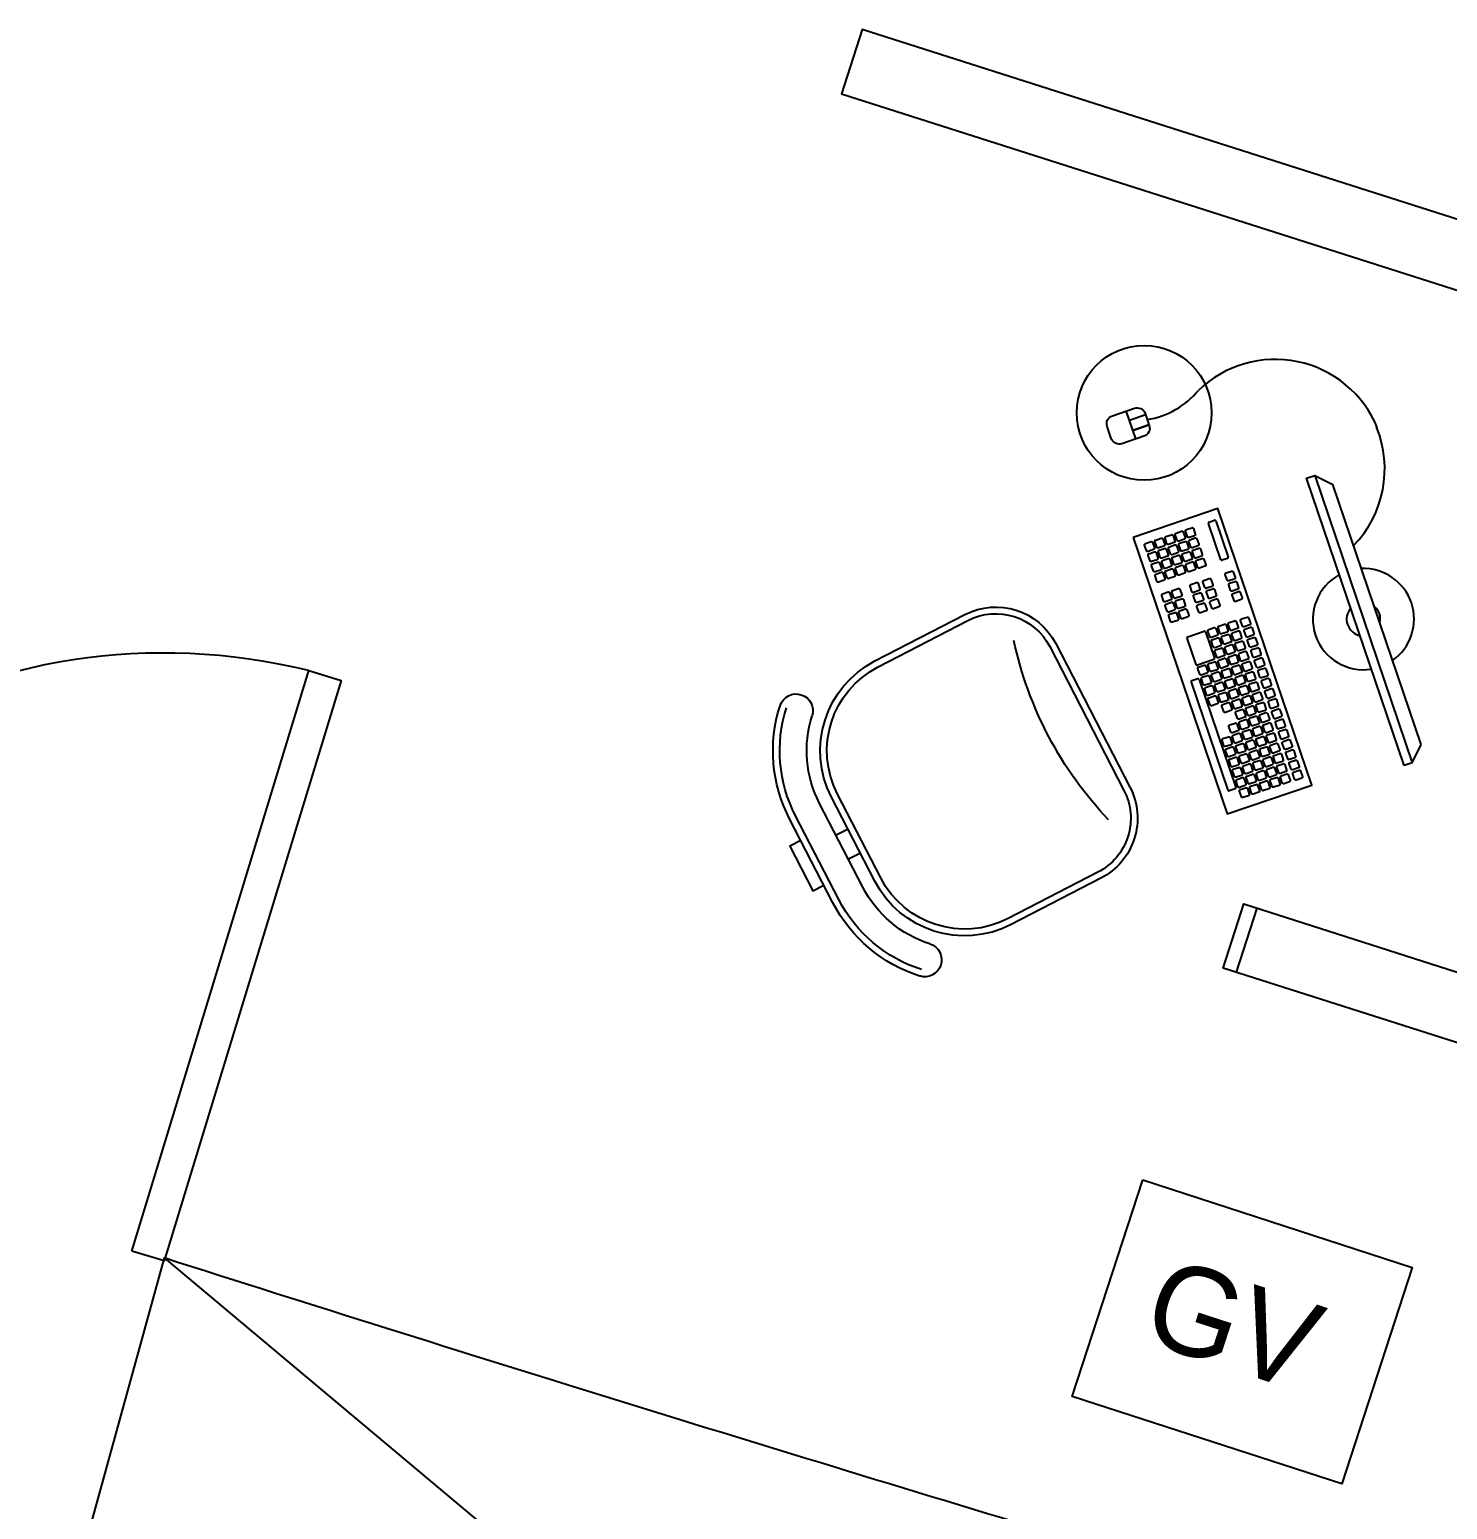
# Model space of a CAD drawing. Extents: x -1.7 to 87, y -33.6 to 19.
# Drawn here: x 38.847 to 40.949, y 7.026 to 9.22 of the extents above; entities that cross this region are included whole.
import ezdxf

# ---------------------------------------------------------------- set-up
doc = ezdxf.new("R2010")
doc.units = 0
for name, color, linetype in [('AR-ARMÁRIOS', 2, 'Continuous'), ('AR-MOB', 2, 'Continuous'), ('AR-POR', 1, 'Continuous')]:
    doc.layers.add(name, color=color, linetype=linetype)

# ---------------------------------------------------------------- blocks, each defined once
blk = doc.blocks.new('CADEIRA-S')
at = {"color": 2}
for p, q in [((0.0718, 0.2686), (-0.0682, 0.2686)), ((0.0718, 0.2186), (-0.0682, 0.2186)), ((0.0718, 0.1986), (-0.0682, 0.1986)), ((-0.2182, 0.0486), (-0.2182, -0.1014)), ((0.2218, -0.1014), (0.2218, 0.0486)), ((-0.1182, -0.2014), (0.1218, -0.2014))]:
    blk.add_line(p, q, dxfattribs=at)
at = {"color": 1}
for p, q in [((0.0718, 0.2586), (-0.0682, 0.2586)), ((-0.0148, 0.1986), (-0.0149, 0.2186)), ((0.0252, 0.1986), (0.0251, 0.2186)), ((0.0718, 0.1886), (-0.0682, 0.1886)), ((-0.2082, 0.0486), (-0.2082, -0.1014)), ((0.2118, -0.1014), (0.2118, 0.0486)), ((-0.1182, -0.1914), (0.1218, -0.1914))]:
    blk.add_line(p, q, dxfattribs=at)
at = {"color": 2}
blk.add_lwpolyline([(-0.032, 0.2686), (-0.032, 0.2867), (0.0426, 0.2867), (0.0426, 0.2686)], dxfattribs=at)
for centre, radius, start, end in [((-0.0682, 0.0486), 0.22, 90, 135), ((0.0718, 0.0486), 0.22, 45, 90), ((-0.2061, 0.1864), 0.025, 135, 315), ((-0.0682, 0.0486), 0.15, 90, 180), ((-0.0682, 0.0486), 0.17, 90, 135), ((0.0718, 0.0486), 0.17, 45, 90), ((0.0718, 0.0486), 0.15, 0, 90), ((0.2097, 0.1864), 0.025, 225, 45), ((-0.1182, -0.1014), 0.1, 180, 270), ((0.1218, -0.1014), 0.1, 270, 0)]:
    blk.add_arc(centre, radius, start, end, dxfattribs=at)
at = {"color": 1}
for centre, radius, start, end in [((-0.0682, 0.0486), 0.21, 90, 135), ((0.0718, 0.0486), 0.21, 45, 90), ((-0.0682, 0.0486), 0.14, 90, 180), ((0.0718, 0.0486), 0.14, 0, 90), ((-0.1182, -0.1014), 0.09, 180, 270), ((0.1218, -0.1014), 0.09, 270, 0), ((-0.0052, -0.6823), 0.5534, 73.6911, 105.2491)]:
    blk.add_arc(centre, radius, start, end, dxfattribs=at)
blk = doc.blocks.new('CPU')
at = {"color": 1}
blk.add_line((1.1721, 1.0512), (1.1721, 0.9512), dxfattribs=at)
blk.add_lwpolyline([(0.7821, 0.9512), (1.1921, 0.9512), (1.1921, 1.0512), (0.7821, 1.0512)], close=True, dxfattribs=at)
blk = doc.blocks.new('estacao de trabalho 290 x 150')
at = {"color": 252}
for p, q in [((0.5718, 0.898), (0.5753, 0.9006)), ((0.681, 0.7663), (0.5804, 0.9024)), ((0.5808, 0.9046), (0.5882, 0.9101)), ((0.691, 0.7737), (0.5904, 0.9098)), ((0.6832, 0.7659), (0.6907, 0.7714)), ((0.6693, 0.7315), (0.6898, 0.7467)), ((0.6743, 0.7593), (0.6777, 0.7619)), ((0.6921, 0.7463), (0.7165, 0.7132)), ((0.6934, 0.6962), (0.669, 0.7293)), ((0.7162, 0.711), (0.6957, 0.6958)), ((0.7401, 0.6863), (0.7375, 0.6898)), ((0.7289, 0.5348), (0.6952, 0.5804)), ((0.6955, 0.5827), (0.7022, 0.5876)), ((0.7044, 0.5873), (0.7381, 0.5416)), ((0.7378, 0.5394), (0.7311, 0.5345))]:
    blk.add_line(p, q, dxfattribs=at)
at = {"color": 2}
for p, q in [((0.3423, 0.788), (0.3379, 0.7583)), ((0.3379, 0.7583), (0.5801, 0.4305)), ((0.8666, 0.4291), (0.887, 0.4442)), ((0.887, 0.4442), (0.8666, 0.4291)), ((0.8789, 0.4551), (0.905, 0.4198)), ((0.6097, 0.426), (0.5801, 0.4305)), ((0.8758, 0.4167), (0.8962, 0.4318))]:
    blk.add_line(p, q, dxfattribs=at)
for points in [[(0.8381, 0.5953), (0.5809, 0.9435), (0.4743, 0.8647), (0.7315, 0.5165)], [(-1.45, 0), (1.45, 0), (1.45, 0.1), (-1.45, 0.1)]]:
    blk.add_lwpolyline(points, close=True, dxfattribs=at)
at = {"color": 252}
for points in [[(0.546, 0.8988), (0.5529, 0.9039, -0.414214), (0.5556, 0.9035), (0.5607, 0.8966, -0.414214), (0.5603, 0.8939), (0.5533, 0.8888, -0.414214), (0.5507, 0.8892), (0.5456, 0.8962, -0.414214)], [(0.5588, 0.9083), (0.5658, 0.9134, -0.414214), (0.5684, 0.913), (0.5736, 0.9061, -0.414214), (0.5732, 0.9034), (0.5662, 0.8983, -0.414214), (0.5636, 0.8987), (0.5584, 0.9057, -0.414214)], [(0.5683, 0.8954), (0.5753, 0.9006, -0.414214), (0.5779, 0.9002), (0.5831, 0.8932, -0.414214), (0.5827, 0.8906), (0.5757, 0.8854, -0.414214), (0.5731, 0.8858), (0.5679, 0.8928, -0.414214)], [(0.5202, 0.8798), (0.5272, 0.8849, -0.414214), (0.5298, 0.8845), (0.535, 0.8776, -0.414214), (0.5346, 0.8749), (0.5276, 0.8698, -0.414214), (0.525, 0.8702), (0.5198, 0.8771, -0.414214)], [(0.5331, 0.8893), (0.54, 0.8944, -0.414214), (0.5427, 0.894), (0.5478, 0.8871, -0.414214), (0.5474, 0.8844), (0.5405, 0.8793, -0.414214), (0.5378, 0.8797), (0.5327, 0.8866, -0.414214)], [(0.5426, 0.8764), (0.5495, 0.8816, -0.414214), (0.5522, 0.8812), (0.5573, 0.8742, -0.414214), (0.5569, 0.8716), (0.55, 0.8664, -0.414214), (0.5473, 0.8668), (0.5422, 0.8738, -0.414214)], [(0.5555, 0.8859), (0.5624, 0.8911, -0.414214), (0.5651, 0.8907), (0.5702, 0.8837, -0.414214), (0.5698, 0.8811), (0.5629, 0.8759, -0.414214), (0.5602, 0.8763), (0.5551, 0.8833, -0.414214)], [(0.565, 0.8731), (0.5719, 0.8782, -0.414214), (0.5746, 0.8778), (0.5797, 0.8708, -0.414214), (0.5793, 0.8682), (0.5724, 0.8631, -0.414214), (0.5697, 0.8635), (0.5646, 0.8704, -0.414214)], [(0.5778, 0.8826), (0.5848, 0.8877, -0.414214), (0.5874, 0.8873), (0.5926, 0.8804, -0.414214), (0.5922, 0.8777), (0.5852, 0.8726, -0.414214), (0.5826, 0.873), (0.5774, 0.8799, -0.414214)], [(0.4915, 0.8595), (0.4985, 0.8646, -0.414214), (0.5011, 0.8642), (0.5063, 0.8573, -0.414214), (0.5059, 0.8546), (0.4989, 0.8495, -0.414214), (0.4963, 0.8499), (0.4911, 0.8569, -0.414214)], [(0.5073, 0.8703), (0.5143, 0.8754, -0.414214), (0.5169, 0.875), (0.5221, 0.8681, -0.414214), (0.5217, 0.8654), (0.5147, 0.8603, -0.414214), (0.5121, 0.8607), (0.507, 0.8676, -0.414214)], [(0.5169, 0.8574), (0.5238, 0.8625, -0.414214), (0.5265, 0.8621), (0.5316, 0.8552, -0.414214), (0.5312, 0.8525), (0.5242, 0.8474, -0.414214), (0.5216, 0.8478), (0.5165, 0.8548, -0.414214)], [(0.5297, 0.8669), (0.5367, 0.8721, -0.414214), (0.5393, 0.8717), (0.5445, 0.8647, -0.414214), (0.5441, 0.8621), (0.5371, 0.8569, -0.414214), (0.5345, 0.8573), (0.5293, 0.8643, -0.414214)], [(0.5392, 0.854), (0.5462, 0.8592, -0.414214), (0.5488, 0.8588), (0.554, 0.8518, -0.414214), (0.5536, 0.8492), (0.5466, 0.844, -0.414214), (0.544, 0.8444), (0.5388, 0.8514, -0.414214)], [(0.5521, 0.8636), (0.5591, 0.8687, -0.414214), (0.5617, 0.8683), (0.5668, 0.8613, -0.414214), (0.5664, 0.8587), (0.5595, 0.8536, -0.414214), (0.5568, 0.8539), (0.5517, 0.8609, -0.414214)], [(0.5616, 0.8507), (0.5686, 0.8558, -0.414214), (0.5712, 0.8554), (0.5763, 0.8485, -0.414214), (0.5759, 0.8458), (0.569, 0.8407, -0.414214), (0.5663, 0.8411), (0.5612, 0.848, -0.414214)], [(0.5745, 0.8602), (0.5814, 0.8653, -0.414214), (0.5841, 0.8649), (0.5892, 0.858, -0.414214), (0.5888, 0.8553), (0.5819, 0.8502, -0.414214), (0.5792, 0.8506), (0.5741, 0.8575, -0.414214)], [(0.5873, 0.8697), (0.5943, 0.8748, -0.414214), (0.5969, 0.8744), (0.6021, 0.8675, -0.414214), (0.6017, 0.8648), (0.5947, 0.8597, -0.414214), (0.5921, 0.8601), (0.5869, 0.8671, -0.414214)], [(0.5969, 0.8568), (0.6038, 0.862, -0.414214), (0.6065, 0.8616), (0.6116, 0.8546, -0.414214), (0.6112, 0.852), (0.6042, 0.8468, -0.414214), (0.6016, 0.8472), (0.5965, 0.8542, -0.414214)], [(0.501, 0.8466), (0.508, 0.8518, -0.414214), (0.5106, 0.8514), (0.5158, 0.8444, -0.414214), (0.5154, 0.8418), (0.5084, 0.8366, -0.414214), (0.5058, 0.837), (0.5006, 0.844, -0.414214)], [(0.5105, 0.8338), (0.5175, 0.8389, -0.414214), (0.5201, 0.8385), (0.5253, 0.8315, -0.414214), (0.5249, 0.8289), (0.5179, 0.8238, -0.414214), (0.5153, 0.8242), (0.5101, 0.8311, -0.414214)], [(0.5264, 0.8445), (0.5333, 0.8497, -0.414214), (0.536, 0.8493), (0.5411, 0.8423, -0.414214), (0.5407, 0.8397), (0.5338, 0.8345, -0.414214), (0.5311, 0.8349), (0.526, 0.8419, -0.414214)], [(0.5359, 0.8317), (0.5428, 0.8368, -0.414214), (0.5455, 0.8364), (0.5506, 0.8295, -0.414214), (0.5502, 0.8268), (0.5433, 0.8217, -0.414214), (0.5406, 0.8221), (0.5355, 0.829, -0.414214)], [(0.5487, 0.8412), (0.5557, 0.8463, -0.414214), (0.5583, 0.8459), (0.5635, 0.839, -0.414214), (0.5631, 0.8363), (0.5561, 0.8312, -0.414214), (0.5535, 0.8316), (0.5483, 0.8385, -0.414214)], [(0.5711, 0.8378), (0.5781, 0.843, -0.414214), (0.5807, 0.8426), (0.5859, 0.8356, -0.414214), (0.5855, 0.833), (0.5785, 0.8278, -0.414214), (0.5759, 0.8282), (0.5707, 0.8352, -0.414214)], [(0.584, 0.8473), (0.5909, 0.8525, -0.414214), (0.5936, 0.8521), (0.5987, 0.8451, -0.414214), (0.5983, 0.8425), (0.5914, 0.8373, -0.414214), (0.5887, 0.8377), (0.5836, 0.8447, -0.414214)], [(0.5935, 0.8345), (0.6004, 0.8396, -0.414214), (0.6031, 0.8392), (0.6082, 0.8322, -0.414214), (0.6078, 0.8296), (0.6009, 0.8245, -0.414214), (0.5982, 0.8249), (0.5931, 0.8318, -0.414214)], [(0.6064, 0.844), (0.6133, 0.8491, -0.414214), (0.616, 0.8487), (0.6211, 0.8417, -0.414214), (0.6207, 0.8391), (0.6137, 0.834, -0.414214), (0.6111, 0.8344), (0.606, 0.8413, -0.414214)], [(0.52, 0.8209), (0.527, 0.826, -0.414214), (0.5296, 0.8256), (0.5348, 0.8187, -0.414214), (0.5344, 0.816), (0.5274, 0.8109, -0.414214), (0.5248, 0.8113), (0.5196, 0.8182, -0.414214)], [(0.5295, 0.808), (0.5365, 0.8132, -0.414214), (0.5391, 0.8128), (0.5443, 0.8058, -0.414214), (0.5439, 0.8032), (0.5369, 0.798, -0.414214), (0.5343, 0.7984), (0.5292, 0.8054, -0.414214)], [(0.5454, 0.8188), (0.5523, 0.8239, -0.414214), (0.555, 0.8235), (0.5601, 0.8166, -0.414214), (0.5597, 0.8139), (0.5528, 0.8088, -0.414214), (0.5501, 0.8092), (0.545, 0.8162, -0.414214)], [(0.5582, 0.8283), (0.5652, 0.8334, -0.414214), (0.5678, 0.833), (0.573, 0.8261, -0.414214), (0.5726, 0.8234), (0.5656, 0.8183, -0.414214), (0.563, 0.8187), (0.5578, 0.8257, -0.414214)], [(0.5678, 0.8154), (0.5747, 0.8206, -0.414214), (0.5774, 0.8202), (0.5825, 0.8132, -0.414214), (0.5821, 0.8106), (0.5751, 0.8054, -0.414214), (0.5725, 0.8058), (0.5674, 0.8128, -0.414214)], [(0.5806, 0.8249), (0.5876, 0.8301, -0.414214), (0.5902, 0.8297), (0.5954, 0.8227, -0.414214), (0.595, 0.8201), (0.588, 0.8149, -0.414214), (0.5854, 0.8153), (0.5802, 0.8223, -0.414214)], [(0.5901, 0.8121), (0.5971, 0.8172, -0.414214), (0.5997, 0.8168), (0.6049, 0.8099, -0.414214), (0.6045, 0.8072), (0.5975, 0.8021, -0.414214), (0.5949, 0.8025), (0.5897, 0.8094, -0.414214)], [(0.603, 0.8216), (0.61, 0.8267, -0.414214), (0.6126, 0.8263), (0.6177, 0.8194, -0.414214), (0.6173, 0.8167), (0.6104, 0.8116, -0.414214), (0.6077, 0.812), (0.6026, 0.8189, -0.414214)], [(0.5391, 0.7952), (0.546, 0.8003, -0.414214), (0.5487, 0.7999), (0.5538, 0.7929, -0.414214), (0.5534, 0.7903), (0.5464, 0.7852, -0.414214), (0.5438, 0.7856), (0.5387, 0.7925, -0.414214)], [(0.5549, 0.8059), (0.5618, 0.8111, -0.414214), (0.5645, 0.8107), (0.5696, 0.8037, -0.414214), (0.5692, 0.8011), (0.5623, 0.7959, -0.414214), (0.5596, 0.7963), (0.5545, 0.8033, -0.414214)], [(0.5644, 0.7931), (0.5713, 0.7982, -0.414214), (0.574, 0.7978), (0.5791, 0.7908, -0.414214), (0.5787, 0.7882), (0.5718, 0.7831, -0.414214), (0.5691, 0.7835), (0.564, 0.7904, -0.414214)], [(0.5773, 0.8026), (0.5842, 0.8077, -0.414214), (0.5869, 0.8073), (0.592, 0.8004, -0.414214), (0.5916, 0.7977), (0.5846, 0.7926, -0.414214), (0.582, 0.793), (0.5769, 0.7999, -0.414214)], [(0.5868, 0.7897), (0.5937, 0.7948, -0.414214), (0.5964, 0.7944), (0.6015, 0.7875, -0.414214), (0.6011, 0.7848), (0.5942, 0.7797, -0.414214), (0.5915, 0.7801), (0.5864, 0.7871, -0.414214)], [(0.5996, 0.7992), (0.6066, 0.8043, -0.414214), (0.6092, 0.8039), (0.6144, 0.797, -0.414214), (0.614, 0.7943), (0.607, 0.7892, -0.414214), (0.6044, 0.7896), (0.5992, 0.7966, -0.414214)], [(0.6091, 0.7863), (0.6161, 0.7915, -0.414214), (0.6187, 0.7911), (0.6239, 0.7841, -0.414214), (0.6235, 0.7815), (0.6165, 0.7763, -0.414214), (0.6139, 0.7767), (0.6087, 0.7837, -0.414214)], [(0.622, 0.7958), (0.629, 0.801, -0.414214), (0.6316, 0.8006), (0.6368, 0.7936, -0.414214), (0.6364, 0.791), (0.6294, 0.7858, -0.414214), (0.6268, 0.7862), (0.6216, 0.7932, -0.414214)], [(0.6444, 0.7925), (0.6513, 0.7976, -0.414214), (0.654, 0.7972), (0.6591, 0.7903, -0.414214), (0.6587, 0.7876), (0.6518, 0.7825, -0.414214), (0.6491, 0.7829), (0.644, 0.7898, -0.414214)], [(0.5486, 0.7823), (0.5555, 0.7874, -0.414214), (0.5582, 0.787), (0.5633, 0.7801, -0.414214), (0.5629, 0.7774), (0.556, 0.7723, -0.414214), (0.5533, 0.7727), (0.5482, 0.7796, -0.414214)], [(0.5581, 0.7694), (0.565, 0.7746, -0.414214), (0.5677, 0.7742), (0.5728, 0.7672, -0.414214), (0.5724, 0.7646), (0.5655, 0.7594, -0.414214), (0.5628, 0.7598), (0.5577, 0.7668, -0.414214)], [(0.5739, 0.7802), (0.5809, 0.7853, -0.414214), (0.5835, 0.7849), (0.5886, 0.778, -0.414214), (0.5882, 0.7753), (0.5813, 0.7702, -0.414214), (0.5786, 0.7706), (0.5735, 0.7775, -0.414214)], [(0.5834, 0.7673), (0.5904, 0.7725, -0.414214), (0.593, 0.7721), (0.5981, 0.7651, -0.414214), (0.5977, 0.7625), (0.5908, 0.7573, -0.414214), (0.5881, 0.7577), (0.583, 0.7647, -0.414214)], [(0.5963, 0.7768), (0.6032, 0.782, -0.414214), (0.6059, 0.7816), (0.611, 0.7746, -0.414214), (0.6106, 0.772), (0.6037, 0.7668, -0.414214), (0.601, 0.7672), (0.5959, 0.7742, -0.414214)], [(0.6058, 0.764), (0.6127, 0.7691, -0.414214), (0.6154, 0.7687), (0.6205, 0.7617, -0.414214), (0.6201, 0.7591), (0.6132, 0.754, -0.414214), (0.6105, 0.7544), (0.6054, 0.7613, -0.414214)], [(0.6187, 0.7735), (0.6256, 0.7786, -0.414214), (0.6283, 0.7782), (0.6334, 0.7713, -0.414214), (0.633, 0.7686), (0.626, 0.7635, -0.414214), (0.6234, 0.7639), (0.6183, 0.7708, -0.414214)], [(0.6315, 0.783), (0.6385, 0.7881, -0.414214), (0.6411, 0.7877), (0.6463, 0.7808, -0.414214), (0.6459, 0.7781), (0.6389, 0.773, -0.414214), (0.6363, 0.7734), (0.6311, 0.7803, -0.414214)], [(0.641, 0.7701), (0.648, 0.7752, -0.414214), (0.6506, 0.7748), (0.6558, 0.7679, -0.414214), (0.6554, 0.7652), (0.6484, 0.7601, -0.414214), (0.6458, 0.7605), (0.6406, 0.7675, -0.414214)], [(0.6539, 0.7796), (0.6608, 0.7848, -0.414214), (0.6635, 0.7844), (0.6686, 0.7774, -0.414214), (0.6682, 0.7748), (0.6613, 0.7696, -0.414214), (0.6586, 0.77), (0.6535, 0.777, -0.414214)], [(0.6634, 0.7667), (0.6704, 0.7719, -0.414214), (0.673, 0.7715), (0.6781, 0.7645, -0.414214), (0.6777, 0.7619), (0.6708, 0.7567, -0.414214), (0.6681, 0.7571), (0.663, 0.7641, -0.414214)], [(0.5676, 0.7566), (0.5745, 0.7617, -0.414214), (0.5772, 0.7613), (0.5823, 0.7543, -0.414214), (0.5819, 0.7517), (0.575, 0.7465, -0.414214), (0.5723, 0.7469), (0.5672, 0.7539, -0.414214)], [(0.5771, 0.7437), (0.584, 0.7488, -0.414214), (0.5867, 0.7484), (0.5918, 0.7415, -0.414214), (0.5914, 0.7388), (0.5845, 0.7337, -0.414214), (0.5818, 0.7341), (0.5767, 0.741, -0.414214)], [(0.5929, 0.7545), (0.5999, 0.7596, -0.414214), (0.6025, 0.7592), (0.6077, 0.7522, -0.414214), (0.6073, 0.7496), (0.6003, 0.7445, -0.414214), (0.5977, 0.7449), (0.5925, 0.7518, -0.414214)], [(0.6024, 0.7416), (0.6094, 0.7467, -0.414214), (0.612, 0.7463), (0.6172, 0.7394, -0.414214), (0.6168, 0.7367), (0.6098, 0.7316, -0.414214), (0.6072, 0.732), (0.602, 0.7389, -0.414214)], [(0.6153, 0.7511), (0.6222, 0.7562, -0.414214), (0.6249, 0.7558), (0.63, 0.7489, -0.414214), (0.6296, 0.7462), (0.6227, 0.7411, -0.414214), (0.62, 0.7415), (0.6149, 0.7484, -0.414214)], [(0.6282, 0.7606), (0.6351, 0.7657, -0.414214), (0.6378, 0.7653), (0.6429, 0.7584, -0.414214), (0.6425, 0.7557), (0.6355, 0.7506, -0.414214), (0.6329, 0.751), (0.6278, 0.758, -0.414214)], [(0.6377, 0.7477), (0.6446, 0.7529, -0.414214), (0.6473, 0.7525), (0.6524, 0.7455, -0.414214), (0.652, 0.7429), (0.6451, 0.7377, -0.414214), (0.6424, 0.7381), (0.6373, 0.7451, -0.414214)], [(0.6505, 0.7572), (0.6575, 0.7624, -0.414214), (0.6601, 0.762), (0.6653, 0.755, -0.414214), (0.6649, 0.7524), (0.6579, 0.7472, -0.414214), (0.6553, 0.7476), (0.6501, 0.7546, -0.414214)], [(0.66, 0.7444), (0.667, 0.7495, -0.414214), (0.6696, 0.7491), (0.6748, 0.7422, -0.414214), (0.6744, 0.7395), (0.6674, 0.7344, -0.414214), (0.6648, 0.7348), (0.6596, 0.7417, -0.414214)], [(0.6729, 0.7539), (0.6799, 0.759, -0.414214), (0.6825, 0.7586), (0.6877, 0.7517, -0.414214), (0.6873, 0.749), (0.6803, 0.7439, -0.414214), (0.6777, 0.7443), (0.6725, 0.7512, -0.414214)], [(0.5866, 0.7308), (0.5935, 0.7359, -0.414214), (0.5962, 0.7356), (0.6013, 0.7286, -0.414214), (0.6009, 0.7259), (0.594, 0.7208, -0.414214), (0.5913, 0.7212), (0.5862, 0.7282, -0.414214)], [(0.6119, 0.7287), (0.6189, 0.7339, -0.414214), (0.6215, 0.7335), (0.6267, 0.7265, -0.414214), (0.6263, 0.7239), (0.6193, 0.7187, -0.414214), (0.6167, 0.7191), (0.6115, 0.7261, -0.414214)], [(0.6248, 0.7382), (0.6317, 0.7434, -0.414214), (0.6344, 0.743), (0.6395, 0.736, -0.414214), (0.6391, 0.7334), (0.6322, 0.7282, -0.414214), (0.6295, 0.7286), (0.6244, 0.7356, -0.414214)], [(0.6343, 0.7254), (0.6413, 0.7305, -0.414214), (0.6439, 0.7301), (0.649, 0.7231, -0.414214), (0.6486, 0.7205), (0.6417, 0.7154, -0.414214), (0.639, 0.7158), (0.6339, 0.7227, -0.414214)], [(0.6472, 0.7349), (0.6541, 0.74, -0.414214), (0.6568, 0.7396), (0.6619, 0.7326, -0.414214), (0.6615, 0.73), (0.6546, 0.7249, -0.414214), (0.6519, 0.7253), (0.6468, 0.7322, -0.414214)], [(0.6567, 0.722), (0.6636, 0.7271, -0.414214), (0.6663, 0.7267), (0.6714, 0.7198, -0.414214), (0.671, 0.7171), (0.6641, 0.712, -0.414214), (0.6614, 0.7124), (0.6563, 0.7193, -0.414214)], [(0.5961, 0.7179), (0.6031, 0.7231, -0.414214), (0.6057, 0.7227), (0.6108, 0.7157, -0.414214), (0.6104, 0.7131), (0.6035, 0.7079, -0.414214), (0.6008, 0.7083), (0.5957, 0.7153, -0.414214)], [(0.6056, 0.7051), (0.6126, 0.7102, -0.414214), (0.6152, 0.7098), (0.6203, 0.7029, -0.414214), (0.6199, 0.7002), (0.613, 0.6951, -0.414214), (0.6103, 0.6955), (0.6052, 0.7024, -0.414214)], [(0.6214, 0.7158), (0.6284, 0.721, -0.414214), (0.631, 0.7206), (0.6362, 0.7136, -0.414214), (0.6358, 0.711), (0.6288, 0.7058, -0.414214), (0.6262, 0.7062), (0.621, 0.7132, -0.414214)], [(0.6309, 0.703), (0.6379, 0.7081, -0.414214), (0.6405, 0.7077), (0.6457, 0.7008, -0.414214), (0.6453, 0.6981), (0.6383, 0.693, -0.414214), (0.6357, 0.6934), (0.6305, 0.7003, -0.414214)], [(0.6438, 0.7125), (0.6508, 0.7176, -0.414214), (0.6534, 0.7172), (0.6586, 0.7103, -0.414214), (0.6582, 0.7076), (0.6512, 0.7025, -0.414214), (0.6486, 0.7029), (0.6434, 0.7098, -0.414214)], [(0.6533, 0.6996), (0.6603, 0.7048, -0.414214), (0.6629, 0.7044), (0.6681, 0.6974, -0.414214), (0.6677, 0.6948), (0.6607, 0.6896, -0.414214), (0.6581, 0.69), (0.6529, 0.697, -0.414214)], [(0.6662, 0.7091), (0.6731, 0.7143, -0.414214), (0.6758, 0.7139), (0.6809, 0.7069, -0.414214), (0.6805, 0.7043), (0.6736, 0.6991, -0.414214), (0.6709, 0.6995), (0.6658, 0.7065, -0.414214)], [(0.6151, 0.6922), (0.6221, 0.6973, -0.414214), (0.6247, 0.6969), (0.6299, 0.69, -0.414214), (0.6295, 0.6873), (0.6225, 0.6822, -0.414214), (0.6199, 0.6826), (0.6147, 0.6896, -0.414214)], [(0.6246, 0.6793), (0.6316, 0.6845, -0.414214), (0.6342, 0.6841), (0.6394, 0.6771, -0.414214), (0.639, 0.6745), (0.632, 0.6693, -0.414214), (0.6294, 0.6697), (0.6242, 0.6767, -0.414214)], [(0.6405, 0.6901), (0.6474, 0.6952, -0.414214), (0.65, 0.6948), (0.6552, 0.6879, -0.414214), (0.6548, 0.6852), (0.6478, 0.6801, -0.414214), (0.6452, 0.6805), (0.6401, 0.6875, -0.414214)], [(0.65, 0.6772), (0.6569, 0.6824, -0.414214), (0.6596, 0.682), (0.6647, 0.675, -0.414214), (0.6643, 0.6724), (0.6573, 0.6672, -0.414214), (0.6547, 0.6676), (0.6496, 0.6746, -0.414214)], [(0.6628, 0.6867), (0.6698, 0.6919, -0.414214), (0.6724, 0.6915), (0.6776, 0.6845, -0.414214), (0.6772, 0.6819), (0.6702, 0.6767, -0.414214), (0.6676, 0.6771), (0.6624, 0.6841, -0.414214)], [(0.6757, 0.6963), (0.6826, 0.7014, -0.414214), (0.6853, 0.701), (0.6904, 0.694, -0.414214), (0.69, 0.6914), (0.6831, 0.6863, -0.414214), (0.6804, 0.6867), (0.6753, 0.6936, -0.414214)], [(0.725, 0.6829), (0.732, 0.6881, -0.414214), (0.7346, 0.6877), (0.7398, 0.6807, -0.414214), (0.7394, 0.6781), (0.7324, 0.6729, -0.414214), (0.7298, 0.6733), (0.7246, 0.6803, -0.414214)], [(0.7379, 0.6924), (0.7448, 0.6976, -0.414214), (0.7475, 0.6972), (0.7526, 0.6902, -0.414214), (0.7522, 0.6876), (0.7453, 0.6824, -0.414214), (0.7426, 0.6828), (0.7375, 0.6898, -0.414214)], [(0.7474, 0.6796), (0.7544, 0.6847, -0.414214), (0.757, 0.6843), (0.7621, 0.6773, -0.414214), (0.7617, 0.6747), (0.7548, 0.6696, -0.414214), (0.7521, 0.67), (0.747, 0.6769, -0.414214)], [(0.6341, 0.6665), (0.6411, 0.6716, -0.414214), (0.6437, 0.6712), (0.6489, 0.6643, -0.414214), (0.6485, 0.6616), (0.6415, 0.6565, -0.414214), (0.6389, 0.6569), (0.6337, 0.6638, -0.414214)], [(0.6857, 0.6548), (0.6927, 0.6599, -0.414214), (0.6953, 0.6595), (0.7004, 0.6525, -0.414214), (0.7, 0.6499), (0.6931, 0.6448, -0.414214), (0.6904, 0.6451), (0.6853, 0.6521, -0.414214)], [(0.7021, 0.6664), (0.7091, 0.6715, -0.414214), (0.7117, 0.6711), (0.7169, 0.6641, -0.414214), (0.7165, 0.6615), (0.7095, 0.6564, -0.414214), (0.7069, 0.6568), (0.7017, 0.6637, -0.414214)], [(0.7116, 0.6535), (0.7186, 0.6586, -0.414214), (0.7212, 0.6582), (0.7264, 0.6513, -0.414214), (0.726, 0.6486), (0.719, 0.6435, -0.414214), (0.7164, 0.6439), (0.7112, 0.6508, -0.414214)], [(0.7345, 0.6701), (0.7415, 0.6752, -0.414214), (0.7441, 0.6748), (0.7493, 0.6678, -0.414214), (0.7489, 0.6652), (0.7419, 0.6601, -0.414214), (0.7393, 0.6605), (0.7341, 0.6674, -0.414214)], [(0.744, 0.6572), (0.751, 0.6623, -0.414214), (0.7536, 0.6619), (0.7588, 0.655, -0.414214), (0.7584, 0.6523), (0.7514, 0.6472, -0.414214), (0.7488, 0.6476), (0.7436, 0.6545, -0.414214)], [(0.7569, 0.6667), (0.7639, 0.6718, -0.414214), (0.7665, 0.6714), (0.7716, 0.6645, -0.414214), (0.7713, 0.6618), (0.7643, 0.6567, -0.414214), (0.7617, 0.6571), (0.7565, 0.664, -0.414214)], [(0.6575, 0.6343), (0.6645, 0.6395, -0.414214), (0.6671, 0.6391), (0.6723, 0.6321, -0.414214), (0.6719, 0.6295), (0.6649, 0.6243, -0.414214), (0.6623, 0.6247), (0.6571, 0.6317, -0.414214)], [(0.6952, 0.6419), (0.7022, 0.647, -0.414214), (0.7048, 0.6466), (0.7099, 0.6397, -0.414214), (0.7095, 0.637), (0.7026, 0.6319, -0.414214), (0.6999, 0.6323), (0.6948, 0.6392, -0.414214)], [(0.7211, 0.6406), (0.7281, 0.6458, -0.414214), (0.7307, 0.6454), (0.7359, 0.6384, -0.414214), (0.7355, 0.6358), (0.7285, 0.6306, -0.414214), (0.7259, 0.631), (0.7207, 0.638, -0.414214)], [(0.7624, 0.6323), (0.7693, 0.6375, -0.414214), (0.772, 0.6371), (0.7771, 0.6301, -0.414214), (0.7767, 0.6275), (0.7698, 0.6223, -0.414214), (0.7671, 0.6227), (0.762, 0.6297, -0.414214)], [(0.7752, 0.6418), (0.7822, 0.647, -0.414214), (0.7848, 0.6466), (0.79, 0.6396, -0.414214), (0.7896, 0.637), (0.7826, 0.6318, -0.414214), (0.78, 0.6322), (0.7748, 0.6392, -0.414214)], [(0.667, 0.6215), (0.674, 0.6266, -0.414214), (0.6766, 0.6262), (0.6818, 0.6192, -0.414214), (0.6814, 0.6166), (0.6744, 0.6115, -0.414214), (0.6718, 0.6119), (0.6666, 0.6188, -0.414214)], [(0.7047, 0.629), (0.7117, 0.6342, -0.414214), (0.7143, 0.6338), (0.7195, 0.6268, -0.414214), (0.7191, 0.6242), (0.7121, 0.619, -0.414214), (0.7095, 0.6194), (0.7043, 0.6264, -0.414214)], [(0.7366, 0.6133), (0.7436, 0.6185, -0.414214), (0.7462, 0.6181), (0.7514, 0.6111, -0.414214), (0.751, 0.6085), (0.744, 0.6033, -0.414214), (0.7414, 0.6037), (0.7362, 0.6107, -0.414214)], [(0.7495, 0.6228), (0.7564, 0.628, -0.414214), (0.7591, 0.6276), (0.7642, 0.6206, -0.414214), (0.7638, 0.618), (0.7569, 0.6128, -0.414214), (0.7542, 0.6132), (0.7491, 0.6202, -0.414214)], [(0.759, 0.61), (0.766, 0.6151, -0.414214), (0.7686, 0.6147), (0.7737, 0.6077, -0.414214), (0.7733, 0.6051), (0.7664, 0.6, -0.414214), (0.7637, 0.6004), (0.7586, 0.6073, -0.414214)], [(0.7719, 0.6195), (0.7788, 0.6246, -0.414214), (0.7815, 0.6242), (0.7866, 0.6173, -0.414214), (0.7862, 0.6146), (0.7793, 0.6095, -0.414214), (0.7766, 0.6099), (0.7715, 0.6168, -0.414214)], [(0.7847, 0.629), (0.7917, 0.6341, -0.414214), (0.7943, 0.6337), (0.7995, 0.6268, -0.414214), (0.7991, 0.6241), (0.7921, 0.619, -0.414214), (0.7895, 0.6194), (0.7843, 0.6263, -0.414214)], [(0.7942, 0.6161), (0.8012, 0.6212, -0.414214), (0.8038, 0.6208), (0.809, 0.6139, -0.414214), (0.8086, 0.6112), (0.8016, 0.6061, -0.414214), (0.799, 0.6065), (0.7938, 0.6135, -0.414214)], [(0.6766, 0.6086), (0.6835, 0.6137, -0.414214), (0.6862, 0.6133), (0.6913, 0.6064, -0.414214), (0.6909, 0.6037), (0.6839, 0.5986, -0.414214), (0.6813, 0.599), (0.6762, 0.6059, -0.414214)], [(0.7238, 0.6038), (0.7307, 0.609, -0.414214), (0.7334, 0.6086), (0.7385, 0.6016, -0.414214), (0.7381, 0.599), (0.7311, 0.5938, -0.414214), (0.7285, 0.5942), (0.7234, 0.6012, -0.414214)], [(0.7333, 0.5909), (0.7402, 0.5961, -0.414214), (0.7429, 0.5957), (0.748, 0.5887, -0.414214), (0.7476, 0.5861), (0.7407, 0.5809, -0.414214), (0.738, 0.5813), (0.7329, 0.5883, -0.414214)], [(0.7461, 0.6005), (0.7531, 0.6056, -0.414214), (0.7557, 0.6052), (0.7609, 0.5982, -0.414214), (0.7605, 0.5956), (0.7535, 0.5905, -0.414214), (0.7509, 0.5909), (0.7457, 0.5978, -0.414214)], [(0.7556, 0.5876), (0.7626, 0.5927, -0.414214), (0.7652, 0.5923), (0.7704, 0.5854, -0.414214), (0.77, 0.5827), (0.763, 0.5776, -0.414214), (0.7604, 0.578), (0.7552, 0.5849, -0.414214)], [(0.7685, 0.5971), (0.7755, 0.6022, -0.414214), (0.7781, 0.6018), (0.7832, 0.5949, -0.414214), (0.7828, 0.5922), (0.7759, 0.5871, -0.414214), (0.7732, 0.5875), (0.7681, 0.5944, -0.414214)], [(0.7814, 0.6066), (0.7883, 0.6117, -0.414214), (0.791, 0.6113), (0.7961, 0.6044, -0.414214), (0.7957, 0.6017), (0.7888, 0.5966, -0.414214), (0.7861, 0.597), (0.781, 0.604, -0.414214)], [(0.7909, 0.5937), (0.7978, 0.5989, -0.414214), (0.8005, 0.5985), (0.8056, 0.5915, -0.414214), (0.8052, 0.5889), (0.7983, 0.5837, -0.414214), (0.7956, 0.5841), (0.7905, 0.5911, -0.414214)], [(0.8038, 0.6032), (0.8107, 0.6084, -0.414214), (0.8134, 0.608), (0.8185, 0.601, -0.414214), (0.8181, 0.5984), (0.8111, 0.5932, -0.414214), (0.8085, 0.5936), (0.8034, 0.6006, -0.414214)], [(0.7428, 0.5781), (0.7497, 0.5832, -0.414214), (0.7524, 0.5828), (0.7575, 0.5759, -0.414214), (0.7571, 0.5732), (0.7502, 0.5681, -0.414214), (0.7475, 0.5685), (0.7424, 0.5754, -0.414214)], [(0.7523, 0.5652), (0.7592, 0.5703, -0.414214), (0.7619, 0.5699), (0.767, 0.563, -0.414214), (0.7666, 0.5603), (0.7597, 0.5552, -0.414214), (0.757, 0.5556), (0.7519, 0.5626, -0.414214)], [(0.7651, 0.5747), (0.7721, 0.5799, -0.414214), (0.7747, 0.5795), (0.7799, 0.5725, -0.414214), (0.7795, 0.5699), (0.7725, 0.5647, -0.414214), (0.7699, 0.5651), (0.7647, 0.5721, -0.414214)], [(0.778, 0.5842), (0.785, 0.5894, -0.414214), (0.7876, 0.589), (0.7928, 0.582, -0.414214), (0.7924, 0.5794), (0.7854, 0.5742, -0.414214), (0.7828, 0.5746), (0.7776, 0.5816, -0.414214)]]:
    blk.add_lwpolyline(points, format="xyb", close=True, dxfattribs=at)
at = {"color": 1}
blk.add_lwpolyline([(0.3524, 0.7954), (0.6198, 0.4335), (0.6097, 0.426), (0.3423, 0.788)], close=True, dxfattribs=at)
at = {"color": 2}
blk.add_lwpolyline([(0.925, 0.4502, -0.414214), (0.9224, 0.4327), (0.8947, 0.4122, -0.414214), (0.8772, 0.4148), (0.8659, 0.43, -0.414214), (0.8686, 0.4475), (0.8963, 0.468, -0.414214), (0.9138, 0.4654)], format="xyb", close=True, dxfattribs=at)
at = {"color": 1}
blk.add_circle((0.8788, 0.4144), 0.1, dxfattribs=at)
at = {"color": 252}
for centre, start, end in [((0.5817, 0.9033), 126.456, 216.456), ((0.5891, 0.9088), 36.456, 126.456), ((0.6897, 0.7727), 306.456, 36.456), ((0.6823, 0.7672), 216.456, 306.456), ((0.6908, 0.7454), 36.456, 126.456), ((0.6703, 0.7302), 126.456, 216.456), ((0.7153, 0.7123), 306.456, 36.456), ((0.6947, 0.6971), 216.456, 306.456), ((0.6965, 0.5814), 126.456, 216.456), ((0.7031, 0.5863), 36.456, 126.456), ((0.7302, 0.5358), 216.456, 306.456), ((0.7368, 0.5407), 306.456, 36.456)]:
    blk.add_arc(centre, 0.0016, start, end, dxfattribs=at)
at = {"color": 1}
for radius, start, end in [(0.075, 316.0501, 116.862), (0.075, 142.886, 290.0261), (0.025, 336.456, 96.456), (0.025, 184.508, 248.4041)]:
    blk.add_arc((0.476, 0.607), radius, start, end, dxfattribs=at)
at = {"color": 2}
for centre, radius, start, end in [((0.6697, 0.4348), 0.1637, 153.5955, 219.8736), ((0.9266, 0.3121), 0.1233, 116.5016, 158.0859), ((0.6679, 0.436), 0.164, 220.341, 331.6287)]:
    blk.add_arc(centre, radius, start, end, dxfattribs=at)
at = {"extrusion": (0, 0, -1), "zscale": -1, "rotation": 45.00000000000864}
blk.add_blockref('CADEIRA-S', (-0.9586, 1.0061), dxfattribs=at)
at = {"xscale": -1, "rotation": 179.974975166914}
blk.add_blockref('CPU', (-0.675, 2.115), dxfattribs=at)
blk = doc.blocks.new('gaveteiro')
at = {"color": 2}
blk.add_lwpolyline([(-0.21, 0.3375), (0.21, 0.3375), (0.21, 0), (-0.21, 0)], close=True, dxfattribs=at)
blk.add_text('GV', height=0.13125, dxfattribs=at).set_placement((-0.1427, 0.1105))

msp = doc.modelspace()

# ---------------------------------------------------------------- linework, layer by layer
at = {"layer": 'AR-ARMÁRIOS'}
msp.add_lwpolyline([(40.3708, 6.9881, -0.003937), (39.0461, 7.3986), (38.8918, 6.8395, 0.004634), (40.1957, 6.4351)], format="xyb", dxfattribs=at)
at = {"layer": 'AR-ARMÁRIOS', "color": 1}
msp.add_lwpolyline([(39.0461, 7.3986), (40.1957, 6.4351)], dxfattribs=at)
at = {"layer": 'AR-POR', "color": 2}
msp.add_lwpolyline([(38.9985, 7.4087), (39.2607, 8.2697), (39.3085, 8.2552), (39.0463, 7.3942)], close=True, dxfattribs=at)
at = {"layer": 'AR-POR'}
msp.add_arc((39.0467, 7.3955), 0.9001, 76.2495, 164.3861, dxfattribs=at)

# ---------------------------------------------------------------- block references
at = {"layer": 'AR-MOB'}
for name, p, rotation in [('estacao de trabalho 290 x 150', (41.4626, 8.7796), 162.3044429805688), ('gaveteiro', (40.5926, 7.1284), 341.9852690972207)]:
    msp.add_blockref(name, p, dxfattribs=dict(at, rotation=rotation))

doc.saveas('drawing.dxf')
